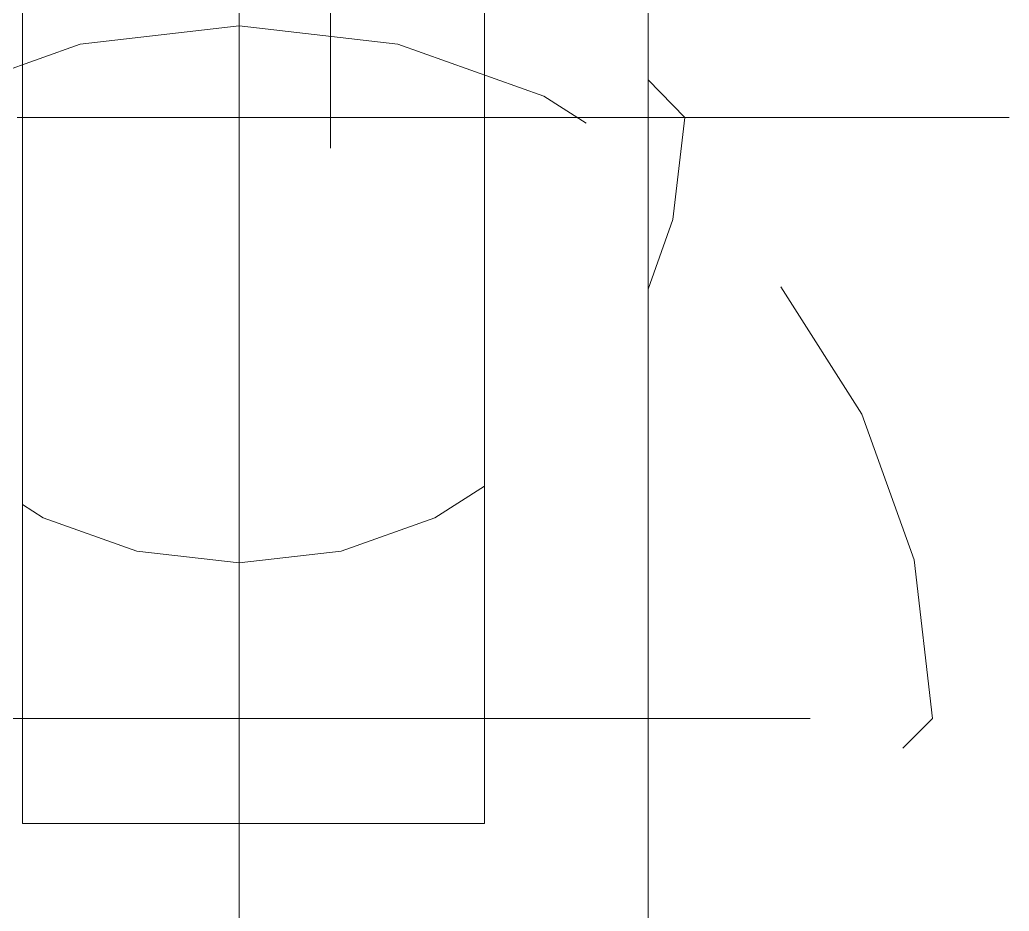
# Model space of a CAD drawing. Header units: inches. Extents: x -4010 to -1814, y 9846 to 12241.
# Drawn here: x -3143.19 to -3117.49, y 9941.16 to 9964.33 of the extents above; entities that cross this region are included whole.
import ezdxf

# ---------------------------------------------------------------- set-up
doc = ezdxf.new("R2010")
doc.units = ezdxf.units.IN
doc.header["$MEASUREMENT"] = 0
for name, color, linetype, lineweight in [('0-1', 7, 'Continuous', 5), ('0-2', 7, 'Continuous', 9), ('A-DETL-GENF-1', 253, 'Continuous', 9), ('A-WALL-1', 7, 'Continuous', 9)]:
    doc.layers.add(name, color=color, linetype=linetype, lineweight=lineweight)

# ---------------------------------------------------------------- blocks, each defined once
blk = doc.blocks.new('daphne 26070 - daphne 26070-V33-UNIT PLANS - 1ST FLOOR')
at = {"layer": 'A-DETL-GENF-1'}
for p, q in [((0, -16.67), (0, -15.147)), ((0, -15.174), (0, -16.119)), ((0, -16.119), (0, -16.198)), ((0, -16.198), (0, -16.67)), ((0, -16.992), (0, -16.513)), ((0, -16.513), (0, -17.143)), ((0, -17.064), (0, -16.592)), ((0, -16.592), (0, -16.992)), ((0, -16.67), (0, -17.931)), ((0, -17.458), (0, -16.67)), ((0, -17.458), (0, -17.064)), ((0, -17.143), (0, -17.616)), ((0, -17.931), (0, -17.458)), ((0, -17.458), (0, -18.482)), ((0, -19.191), (0, -17.458)), ((0, -17.616), (0, -17.458)), ((0, -17.694), (0, -17.537)), ((0, -17.537), (0, -18.088)), ((0, -18.325), (0, -17.694)), ((0, -18.088), (0, -18.682)), ((0, -18.482), (0, -18.325)), ((0, -18.682), (0, -19.191))]:
    blk.add_line(p, q, dxfattribs=at)
blk = doc.blocks.new('gold flame spirea 26749 - gold flame spirea 26749-V34-UNIT PLANS - 1ST FLOOR')
at = {"layer": 'A-DETL-GENF-1'}
for p, q in [((0, 9.447), (0, -11.282)), ((0, 2.177), (0, 2.738)), ((0, 1.925), (0, 2.177)), ((0, 1.675), (0, 1.925)), ((0, 1.861), (0, 1.886)), ((0, 1.886), (0, 1.883)), ((0, 1.883), (0, 1.858)), ((0, 1.76), (0, 1.861)), ((0, 1.858), (0, 1.818)), ((0, 1.818), (0, 1.72)), ((0, 1.632), (0, 1.76)), ((0, 1.72), (0, 1.675)), ((0, 1.35), (0, 1.632)), ((0, 1.028), (0, 1.396)), ((0, 1.396), (0, 1.024)), ((0, 1.224), (0, 1.35)), ((0, 1.126), (0, 1.224)), ((0, 1.07), (0, 1.126)), ((0, 0.965), (0, 1.07)), ((0, 0.729), (0, 1.028)), ((0, 1.024), (0, 0.897)), ((0, 0.937), (0, 0.965)), ((0, 0.918), (0, 0.937)), ((0, 0.759), (0, 0.931)), ((0, 0.931), (0, 0.915)), ((0, 0.915), (0, 0.918)), ((0, 0.897), (0, 0.789)), ((0, 0.789), (0, 0.686)), ((11.579, 0), (10.625, 0.979)), ((0, 0.617), (0, 0.759)), ((0, 0.255), (0, 0.729)), ((0, 0.686), (0, 0.577)), ((0, 0.498), (0, 0.617)), ((0, 0.577), (0, 0.293)), ((0, 0.393), (0, 0.498)), ((0, 0.296), (0, 0.393)), ((0, -0.1), (0, 0.372)), ((0, 0.372), (0, 0.255)), ((0, 0.199), (0, 0.296)), ((0, 0.293), (0, 0.093)), ((-5.767, 0), (-5.584, 0)), ((6.375, 0), (-5.625, 0)), ((-5.584, 0), (-5.548, 0)), ((-5.548, 0), (-5.522, 0)), ((-5.522, 0), (-5.502, 0)), ((-5.502, 0), (-5.461, 0)), ((-5.461, 0), (-5.444, 0)), ((-5.444, 0), (-5.212, 0)), ((-5.212, 0), (-5.051, 0)), ((-5.051, 0), (-4.913, 0)), ((-4.913, 0), (-4.75, 0)), ((-4.75, 0), (-4.513, 0)), ((-4.513, 0), (-4.156, 0)), ((-4.156, 0), (-3.629, 0)), ((-3.629, 0), (-3.554, 0)), ((-3.554, 0), (-3.511, 0)), ((-3.511, 0), (-3.485, 0)), ((-3.485, 0), (-3.455, 0)), ((-3.455, 0), (-3.403, 0)), ((-3.403, 0), (-3.313, 0)), ((-3.313, 0), (-3.164, 0)), ((-3.184, 0), (-3.211, 0)), ((-3.211, 0), (-3.118, 0)), ((-3.191, 0), (-3.198, 0)), ((-3.198, 0), (-3.192, 0)), ((-3.192, 0), (-3.183, 0)), ((-3.164, 0), (-3.191, 0)), ((-3.177, 0), (-3.184, 0)), ((-3.183, 0), (-3.177, 0)), ((-3.118, 0), (-3.005, 0)), ((-3.005, 0), (-2.88, 0)), ((-2.88, 0), (-2.75, 0)), ((-2.75, 0), (-2.625, 0)), ((-2.625, 0), (-2.512, 0)), ((-2.512, 0), (-2.42, 0)), ((-2.42, 0), (-2.304, 0)), ((-2.304, 0), (-2.218, 0)), ((-2.218, 0), (-2.151, 0)), ((-2.151, 0), (-2.093, 0)), ((-2.093, 0), (-2.032, 0)), ((-2.032, 0), (-1.861, 0)), ((-1.861, 0), (-1.744, 0)), ((-1.744, 0), (-1.659, 0)), ((-1.533, 0), (-1.675, 0)), ((-1.675, 0), (-1.325, 0)), ((-1.659, 0), (-1.595, 0)), ((-1.595, 0), (-1.542, 0)), ((-1.542, 0), (-1.491, 0)), ((-1.483, 0), (-1.533, 0)), ((-1.491, 0), (-1.43, 0)), ((-1.423, 0), (-1.483, 0)), ((-1.43, 0), (-1.349, 0)), ((-1.256, 0), (-1.423, 0)), ((-1.349, 0), (-1.348, 0)), ((-1.348, 0), (-1.317, 0)), ((-1.325, 0), (-1.073, 0)), ((-1.317, 0), (-1.27, 0)), ((-1.27, 0), (-1.225, 0)), ((-1.202, 0), (-1.256, 0)), ((-1.225, 0), (-1.197, 0)), ((-1.197, 0), (-1.202, 0)), ((-1.073, 0), (-0.872, 0)), ((-0.872, 0), (-0.675, 0)), ((-0.497, 0), (-0.744, 0)), ((-0.744, 0), (-0.465, 0)), ((-0.675, 0), (-0.1, 0)), ((-0.294, 0), (-0.497, 0)), ((-0.465, 0), (-0.196, 0)), ((-0.127, 0), (-0.294, 0)), ((-0.196, 0), (0.038, 0)), ((0.014, 0), (-0.127, 0)), ((-0.1, 0), (0.372, 0)), ((0, 0.255), (0, 0.138)), ((0, 0.038), (0, 0.255)), ((0, 0.093), (0, 0.199)), ((0, 0.138), (0, 0.014)), ((0, -0.196), (0, 0.038)), ((0, 0.014), (0, -0.127)), ((0.138, 0), (0.014, 0)), ((0.038, 0), (0.255, 0)), ((0.293, 0), (0.093, 0)), ((0.093, 0), (0.199, 0)), ((0.255, 0), (0.138, 0)), ((0.199, 0), (0.296, 0)), ((0.372, 0), (0.255, 0)), ((0.255, 0), (0.729, 0)), ((0.577, 0), (0.293, 0)), ((0.296, 0), (0.393, 0)), ((0.393, 0), (0.498, 0)), ((0.498, 0), (0.617, 0)), ((0.686, 0), (0.577, 0)), ((0.617, 0), (0.759, 0)), ((0.789, 0), (0.686, 0)), ((0.729, 0), (1.028, 0)), ((0.759, 0), (0.931, 0)), ((0.897, 0), (0.789, 0)), ((1.024, 0), (0.897, 0)), ((0.931, 0), (0.915, 0)), ((0.915, 0), (0.918, 0)), ((0.918, 0), (0.937, 0)), ((0.937, 0), (0.965, 0)), ((0.965, 0), (1.07, 0)), ((1.396, 0), (1.024, 0)), ((1.028, 0), (1.396, 0)), ((1.07, 0), (1.126, 0)), ((1.126, 0), (1.224, 0)), ((1.224, 0), (1.35, 0)), ((1.35, 0), (1.632, 0)), ((1.632, 0), (1.76, 0)), ((1.72, 0), (1.675, 0)), ((1.675, 0), (1.925, 0)), ((1.818, 0), (1.72, 0)), ((1.76, 0), (1.861, 0)), ((1.858, 0), (1.818, 0)), ((1.883, 0), (1.858, 0)), ((1.861, 0), (1.886, 0)), ((1.886, 0), (1.883, 0)), ((1.925, 0), (2.177, 0)), ((2.177, 0), (2.738, 0)), ((2.885, 0), (2.699, 0)), ((2.699, 0), (2.94, 0)), ((2.738, 0), (3.072, 0)), ((3.065, 0), (2.885, 0)), ((2.94, 0), (3.19, 0)), ((3.23, 0), (3.065, 0)), ((3.072, 0), (3.458, 0)), ((3.19, 0), (3.441, 0)), ((3.382, 0), (3.23, 0)), ((3.523, 0), (3.382, 0)), ((3.441, 0), (3.687, 0)), ((3.458, 0), (3.909, 0)), ((3.656, 0), (3.523, 0)), ((3.783, 0), (3.656, 0)), ((3.687, 0), (3.921, 0)), ((3.909, 0), (3.783, 0)), ((3.921, 0), (4.137, 0)), ((4.137, 0), (4.327, 0)), ((4.327, 0), (4.521, 0)), ((4.521, 0), (4.672, 0)), ((4.672, 0), (4.797, 0)), ((4.797, 0), (4.914, 0)), ((4.914, 0), (5.041, 0)), ((4.972, 0), (4.932, 0)), ((4.932, 0), (5.816, 0)), ((4.992, 0), (4.972, 0)), ((5, 0), (4.992, 0)), ((5.004, 0), (5, 0)), ((5.012, 0), (5.004, 0)), ((5.031, 0), (5.012, 0)), ((5.072, 0), (5.031, 0)), ((5.041, 0), (5.197, 0)), ((5.139, 0), (5.072, 0)), ((5.185, 0), (5.139, 0)), ((5.22, 0), (5.185, 0)), ((5.197, 0), (5.397, 0)), ((5.25, 0), (5.22, 0)), ((5.284, 0), (5.25, 0)), ((5.331, 0), (5.284, 0)), ((5.397, 0), (5.331, 0)), ((5.75, 0), (5.712, 0)), ((5.712, 0), (6.165, 0)), ((5.765, 0), (5.75, 0)), ((5.763, 0), (5.762, 0)), ((5.762, 0), (5.766, 0)), ((5.778, 0), (5.763, 0)), ((5.766, 0), (5.765, 0)), ((5.816, 0), (5.778, 0)), ((6.165, 0), (6.592, 0)), ((6.592, 0), (7.009, 0)), ((7.009, 0), (7.427, 0)), ((7.427, 0), (7.863, 0)), ((7.863, 0), (8.329, 0)), ((8.329, 0), (8.841, 0)), ((8.841, 0), (9.027, 0)), ((9.027, 0), (10.051, 0)), ((9.388, 0), (9.213, 0)), ((9.213, 0), (9.383, 0)), ((9.383, 0), (9.624, 0)), ((9.533, 0), (9.388, 0)), ((9.656, 0), (9.533, 0)), ((9.624, 0), (9.902, 0)), ((9.763, 0), (9.656, 0)), ((9.86, 0), (9.763, 0)), ((9.954, 0), (9.86, 0)), ((9.902, 0), (10.183, 0)), ((10.051, 0), (9.954, 0)), ((10.183, 0), (10.432, 0)), ((10.432, 0), (10.617, 0)), ((10.617, 0), (10.702, 0)), ((10.981, 0), (10.638, 0)), ((10.702, 0), (10.837, 0)), ((10.837, 0), (11.016, 0)), ((10.981, 0), (10.935, 0)), ((10.935, 0), (10.981, 0)), ((11.059, 0), (10.981, 0)), ((11.016, 0), (11.217, 0)), ((11.156, 0), (11.059, 0)), ((11.26, 0), (11.156, 0)), ((11.217, 0), (11.423, 0)), ((11.357, 0), (11.26, 0)), ((11.273, -2.653), (11.579, 0)), ((11.435, 0), (11.357, 0)), ((11.423, 0), (11.612, 0)), ((11.481, 0), (11.435, 0)), ((11.491, 0), (11.464, 0)), ((11.464, 0), (11.481, 0)), ((11.557, 0), (11.491, 0)), ((11.656, 0), (11.557, 0)), ((11.612, 0), (11.766, 0)), ((11.783, 0), (11.656, 0)), ((11.766, 0), (11.865, 0)), ((11.932, 0), (11.783, 0)), ((11.865, 0), (11.95, 0)), ((12.098, 0), (11.932, 0)), ((11.95, 0), (12.108, 0)), ((12.301, 0), (12.098, 0)), ((12.108, 0), (12.317, 0)), ((12.456, 0), (12.301, 0)), ((12.317, 0), (12.553, 0)), ((12.584, 0), (12.456, 0)), ((12.553, 0), (13.014, 0)), ((12.704, 0), (12.584, 0)), ((12.836, 0), (12.704, 0)), ((13, 0), (12.836, 0)), ((12.946, 0), (12.842, 0)), ((12.842, 0), (13.214, 0)), ((13.046, 0), (12.946, 0)), ((13.214, 0), (13, 0)), ((13.014, 0), (13.191, 0)), ((13.143, 0), (13.046, 0)), ((13.24, 0), (13.143, 0)), ((13.191, 0), (13.287, 0)), ((13.337, 0), (13.24, 0)), ((13.287, 0), (13.383, 0)), ((13.437, 0), (13.337, 0)), ((13.383, 0), (13.472, 0)), ((13.517, 0), (13.401, 0)), ((13.401, 0), (13.587, 0)), ((13.54, 0), (13.437, 0)), ((13.68, 0), (13.447, 0)), ((13.447, 0), (13.581, 0)), ((13.472, 0), (13.545, 0)), ((13.612, 0), (13.517, 0)), ((14.145, 0), (13.54, 0)), ((13.545, 0), (13.594, 0)), ((13.581, 0), (13.694, 0)), ((13.611, 0), (13.587, 0)), ((13.587, 0), (13.867, 0)), ((13.587, 0), (13.711, 0)), ((13.594, 0), (13.611, 0)), ((13.686, 0), (13.612, 0)), ((13.81, 0), (13.68, 0)), ((13.738, 0), (13.686, 0)), ((13.694, 0), (13.794, 0)), ((13.711, 0), (13.797, 0)), ((13.77, 0), (13.738, 0)), ((13.782, 0), (13.77, 0)), ((14.04, 0), (13.773, 0)), ((13.773, 0), (13.782, 0)), ((13.794, 0), (13.891, 0)), ((13.797, 0), (13.852, 0)), ((13.937, 0), (13.81, 0)), ((13.852, 0), (13.883, 0)), ((13.867, 0), (14.086, 0)), ((13.883, 0), (13.898, 0)), ((13.891, 0), (13.992, 0)), ((13.898, 0), (13.905, 0)), ((13.905, 0), (13.91, 0)), ((13.91, 0), (13.943, 0)), ((14.06, 0), (13.937, 0)), ((13.943, 0), (14.001, 0)), ((13.992, 0), (14.105, 0)), ((14.001, 0), (14.088, 0)), ((14.261, 0), (14.04, 0)), ((14.183, 0), (14.06, 0)), ((14.086, 0), (14.265, 0)), ((14.088, 0), (14.207, 0)), ((14.105, 0), (14.238, 0)), ((14.131, 0), (14.118, 0)), ((14.118, 0), (14.145, 0)), ((14.169, 0), (14.131, 0)), ((14.268, 0), (14.168, 0)), ((14.168, 0), (14.321, 0)), ((14.215, 0), (14.169, 0)), ((14.307, 0), (14.183, 0)), ((14.207, 0), (14.362, 0)), ((14.252, 0), (14.215, 0)), ((14.238, 0), (14.266, 0)), ((14.266, 0), (14.252, 0)), ((14.444, 0), (14.261, 0)), ((14.265, 0), (14.424, 0)), ((14.358, 0), (14.268, 0)), ((14.434, 0), (14.307, 0)), ((14.321, 0), (14.467, 0)), ((14.535, 0), (14.331, 0)), ((14.331, 0), (14.34, 0)), ((14.34, 0), (14.382, 0)), ((14.442, 0), (14.358, 0)), ((14.362, 0), (14.557, 0)), ((14.382, 0), (14.445, 0)), ((14.424, 0), (14.584, 0)), ((14.564, 0), (14.434, 0)), ((14.523, 0), (14.442, 0)), ((14.598, 0), (14.444, 0)), ((14.445, 0), (14.514, 0)), ((14.467, 0), (14.606, 0)), ((14.514, 0), (14.577, 0)), ((14.607, 0), (14.523, 0)), ((14.863, 0), (14.535, 0)), ((14.557, 0), (14.797, 0)), ((14.721, 0), (14.564, 0)), ((14.577, 0), (14.62, 0)), ((14.584, 0), (14.763, 0)), ((14.733, 0), (14.598, 0)), ((14.606, 0), (14.737, 0)), ((14.697, 0), (14.607, 0)), ((14.739, 0), (14.61, 0)), ((14.61, 0), (14.772, 0)), ((14.62, 0), (14.628, 0)), ((14.628, 0), (14.873, 0)), ((14.797, 0), (14.697, 0)), ((14.874, 0), (14.721, 0)), ((14.858, 0), (14.733, 0)), ((14.737, 0), (14.859, 0)), ((14.91, 0), (14.739, 0)), ((14.763, 0), (14.983, 0)), ((14.772, 0), (14.932, 0)), ((14.983, 0), (14.858, 0)), ((14.859, 0), (14.972, 0)), ((15.261, 0), (14.863, 0)), ((14.873, 0), (15.037, 0)), ((15.024, 0), (14.874, 0)), ((15.098, 0), (14.91, 0)), ((14.932, 0), (15.239, 0)), ((14.972, 0), (15.076, 0)), ((15.174, 0), (15.024, 0)), ((15.037, 0), (15.13, 0)), ((15.076, 0), (15.108, 0)), ((15.128, 0), (15.076, 0)), ((15.076, 0), (15.181, 0)), ((15.28, 0), (15.098, 0)), ((15.108, 0), (15.154, 0)), ((15.163, 0), (15.128, 0)), ((15.13, 0), (15.168, 0)), ((15.154, 0), (15.259, 0)), ((15.168, 0), (15.163, 0)), ((15.324, 0), (15.174, 0)), ((15.181, 0), (15.26, 0)), ((15.239, 0), (15.381, 0)), ((15.259, 0), (15.305, 0)), ((15.26, 0), (15.326, 0)), ((16.052, 0), (15.261, 0)), ((15.431, 0), (15.28, 0)), ((15.305, 0), (15.339, 0)), ((15.477, 0), (15.324, 0)), ((15.326, 0), (15.392, 0)), ((15.339, 0), (15.355, 0)), ((15.355, 0), (15.486, 0)), ((15.381, 0), (15.514, 0)), ((15.392, 0), (15.472, 0)), ((15.526, 0), (15.431, 0)), ((15.472, 0), (15.579, 0)), ((15.634, 0), (15.477, 0)), ((15.486, 0), (15.592, 0)), ((15.514, 0), (15.634, 0)), ((15.541, 0), (15.526, 0)), ((15.82, 0), (15.541, 0)), ((15.541, 0), (15.734, 0)), ((15.686, 0), (15.541, 0)), ((15.579, 0), (15.727, 0)), ((15.592, 0), (15.675, 0)), ((15.675, 0), (15.738, 0)), ((15.796, 0), (15.681, 0)), ((15.681, 0), (15.798, 0)), ((15.805, 0), (15.686, 0)), ((15.727, 0), (15.853, 0)), ((15.734, 0), (15.788, 0)), ((15.738, 0), (15.781, 0)), ((15.781, 0), (15.808, 0)), ((15.788, 0), (15.843, 0)), ((15.936, 0), (15.796, 0)), ((15.798, 0), (15.911, 0)), ((16.018, 0), (15.805, 0)), ((15.808, 0), (15.82, 0)), ((15.82, 0), (16.008, 0)), ((16, 0), (15.82, 0)), ((15.843, 0), (16.046, 0)), ((15.853, 0), (15.961, 0)), ((15.911, 0), (16.021, 0)), ((16.098, 0), (15.936, 0)), ((15.961, 0), (16.065, 0)), ((16.192, 0), (16, 0)), ((16.107, 0), (16.006, 0)), ((16.006, 0), (17.123, 0)), ((16.658, 0), (16.006, 0)), ((16.006, 0), (16.015, 0)), ((16.008, 0), (16.167, 0)), ((16.015, 0), (16.025, 0)), ((16.139, 0), (16.018, 0)), ((16.021, 0), (16.131, 0)), ((16.025, 0), (16.038, 0)), ((16.038, 0), (16.058, 0)), ((16.046, 0), (16.239, 0)), ((16.335, 0), (16.052, 0)), ((16.058, 0), (16.088, 0)), ((16.065, 0), (16.177, 0)), ((16.146, 0), (16.076, 0)), ((16.076, 0), (16.18, 0)), ((16.088, 0), (16.132, 0)), ((16.28, 0), (16.098, 0)), ((16.181, 0), (16.107, 0)), ((16.131, 0), (16.242, 0)), ((16.132, 0), (16.193, 0)), ((16.285, 0), (16.139, 0)), ((16.518, 0), (16.146, 0)), ((16.167, 0), (16.31, 0)), ((16.177, 0), (16.313, 0)), ((16.18, 0), (16.252, 0)), ((16.238, 0), (16.181, 0)), ((16.389, 0), (16.192, 0)), ((16.193, 0), (16.242, 0)), ((16.293, 0), (16.238, 0)), ((16.239, 0), (16.548, 0)), ((16.407, 0), (16.239, 0)), ((16.239, 0), (16.292, 0)), ((16.242, 0), (16.355, 0)), ((16.242, 0), (16.3, 0)), ((16.252, 0), (16.303, 0)), ((16.478, 0), (16.28, 0)), ((16.472, 0), (16.285, 0)), ((16.292, 0), (16.359, 0)), ((16.355, 0), (16.293, 0)), ((16.3, 0), (16.373, 0)), ((16.303, 0), (16.341, 0)), ((16.31, 0), (16.445, 0)), ((16.313, 0), (16.484, 0)), ((16.472, 0), (16.335, 0)), ((16.341, 0), (16.376, 0)), ((16.355, 0), (16.472, 0)), ((16.438, 0), (16.355, 0)), ((16.359, 0), (16.429, 0)), ((16.373, 0), (16.464, 0)), ((16.376, 0), (16.416, 0)), ((16.586, 0), (16.389, 0)), ((16.492, 0), (16.407, 0)), ((16.416, 0), (16.472, 0)), ((16.429, 0), (16.494, 0)), ((16.553, 0), (16.438, 0)), ((16.445, 0), (16.584, 0)), ((16.464, 0), (16.577, 0)), ((16.487, 0), (16.466, 0)), ((16.466, 0), (16.48, 0)), ((16.483, 0), (16.466, 0)), ((16.466, 0), (16.482, 0)), ((16.914, 0), (16.478, 0)), ((16.48, 0), (16.51, 0)), ((16.482, 0), (16.507, 0)), ((16.636, 0), (16.483, 0)), ((16.484, 0), (16.704, 0)), ((16.56, 0), (16.487, 0)), ((16.518, 0), (16.492, 0)), ((16.494, 0), (16.544, 0)), ((16.507, 0), (16.518, 0)), ((16.51, 0), (16.541, 0)), ((17.495, 0), (16.518, 0)), ((16.541, 0), (16.553, 0)), ((16.544, 0), (16.571, 0)), ((16.548, 0), (16.77, 0)), ((16.704, 0), (16.56, 0)), ((16.571, 0), (16.565, 0)), ((16.565, 0), (16.75, 0)), ((16.577, 0), (16.718, 0)), ((16.584, 0), (16.737, 0)), ((16.778, 0), (16.586, 0)), ((16.846, 0), (16.636, 0)), ((16.757, 0), (16.658, 0)), ((16.718, 0), (16.89, 0)), ((16.737, 0), (16.914, 0)), ((16.75, 0), (16.876, 0)), ((16.872, 0), (16.757, 0)), ((16.77, 0), (16.948, 0)), ((16.959, 0), (16.778, 0)), ((17.095, 0), (16.846, 0)), ((17.004, 0), (16.872, 0)), ((16.876, 0), (16.967, 0)), ((16.89, 0), (17.15, 0)), ((16.948, 0), (17.13, 0)), ((17.123, 0), (16.959, 0)), ((16.967, 0), (17.043, 0)), ((17.155, 0), (17.004, 0)), ((17.043, 0), (17.129, 0)), ((17.644, 0), (17.095, 0)), ((17.309, 0), (17.123, 0)), ((17.123, 0), (17.253, 0)), ((17.129, 0), (17.246, 0)), ((17.13, 0), (17.36, 0)), ((17.15, 0), (17.337, 0)), ((17.325, 0), (17.155, 0)), ((17.246, 0), (17.417, 0)), ((17.253, 0), (17.469, 0)), ((17.416, 0), (17.309, 0)), ((17.728, 0), (17.325, 0)), ((17.337, 0), (17.48, 0)), ((17.374, 0), (17.356, 0)), ((17.356, 0), (17.396, 0)), ((17.36, 0), (17.684, 0)), ((17.42, 0), (17.374, 0)), ((17.396, 0), (17.416, 0)), ((17.522, 0), (17.416, 0)), ((17.416, 0), (17.424, 0)), ((17.417, 0), (17.602, 0)), ((17.484, 0), (17.42, 0)), ((17.424, 0), (17.427, 0)), ((17.427, 0), (17.435, 0)), ((17.435, 0), (17.455, 0)), ((17.455, 0), (17.495, 0)), ((17.469, 0), (17.578, 0)), ((17.48, 0), (17.609, 0)), ((17.553, 0), (17.484, 0)), ((17.628, 0), (17.522, 0)), ((17.617, 0), (17.553, 0)), ((17.578, 0), (17.704, 0)), ((17.602, 0), (17.732, 0)), ((17.609, 0), (17.752, 0)), ((17.663, 0), (17.617, 0)), ((17.735, 0), (17.628, 0)), ((17.827, 0), (17.635, 0)), ((17.635, 0), (17.764, 0)), ((17.909, 0), (17.644, 0)), ((17.681, 0), (17.663, 0)), ((17.829, 0), (17.681, 0)), ((17.681, 0), (17.728, 0)), ((17.726, 0), (17.681, 0)), ((17.684, 0), (18.147, 0)), ((17.704, 0), (17.859, 0)), ((17.772, 0), (17.722, 0)), ((17.722, 0), (17.846, 0)), ((17.806, 0), (17.726, 0)), ((17.728, 0), (17.766, 0)), ((17.932, 0), (17.728, 0)), ((17.732, 0), (17.834, 0)), ((17.841, 0), (17.735, 0)), ((17.752, 0), (17.937, 0)), ((17.764, 0), (17.886, 0)), ((17.766, 0), (17.792, 0)), ((17.798, 0), (17.772, 0)), ((17.782, 0), (17.774, 0)), ((17.774, 0), (17.957, 0)), ((17.864, 0), (17.782, 0)), ((17.792, 0), (17.804, 0)), ((17.804, 0), (17.798, 0)), ((17.919, 0), (17.806, 0)), ((17.932, 0), (17.827, 0)), ((17.965, 0), (17.829, 0)), ((17.834, 0), (17.936, 0)), ((17.947, 0), (17.841, 0)), ((17.846, 0), (17.898, 0)), ((17.859, 0), (18.054, 0)), ((17.897, 0), (17.864, 0)), ((17.886, 0), (18.007, 0)), ((17.898, 0), (17.897, 0)), ((18.147, 0), (17.909, 0)), ((18.06, 0), (17.919, 0)), ((18.099, 0), (17.932, 0)), ((17.98, 0), (17.932, 0)), ((17.936, 0), (18.066, 0)), ((17.937, 0), (18.193, 0)), ((18.054, 0), (17.947, 0)), ((17.957, 0), (18.158, 0)), ((18.1, 0), (17.965, 0)), ((18.023, 0), (17.98, 0)), ((18.007, 0), (18.272, 0)), ((18.077, 0), (18.023, 0)), ((18.187, 0), (18.054, 0)), ((18.054, 0), (18.161, 0)), ((18.225, 0), (18.06, 0)), ((18.066, 0), (18.251, 0)), ((18.193, 0), (18.077, 0)), ((18.241, 0), (18.099, 0)), ((18.242, 0), (18.1, 0)), ((18.158, 0), (18.362, 0)), ((18.161, 0), (18.229, 0)), ((18.32, 0), (18.187, 0)), ((18.411, 0), (18.225, 0)), ((18.229, 0), (18.279, 0)), ((18.369, 0), (18.241, 0)), ((18.402, 0), (18.242, 0)), ((18.251, 0), (18.519, 0)), ((18.272, 0), (18.429, 0)), ((18.279, 0), (18.333, 0)), ((18.453, 0), (18.32, 0)), ((18.333, 0), (18.412, 0)), ((18.362, 0), (18.553, 0)), ((18.497, 0), (18.369, 0)), ((18.815, 0), (18.402, 0)), ((18.612, 0), (18.411, 0)), ((18.412, 0), (18.536, 0)), ((18.429, 0), (18.612, 0)), ((18.586, 0), (18.453, 0)), ((18.636, 0), (18.497, 0)), ((18.519, 0), (18.634, 0)), ((18.536, 0), (18.728, 0)), ((18.553, 0), (18.715, 0)), ((18.718, 0), (18.586, 0)), ((18.634, 0), (18.721, 0)), ((18.798, 0), (18.636, 0)), ((18.715, 0), (18.833, 0)), ((18.851, 0), (18.718, 0)), ((18.721, 0), (18.783, 0)), ((18.728, 0), (18.757, 0)), ((18.757, 0), (18.767, 0)), ((18.761, 0), (18.76, 0)), ((18.76, 0), (18.77, 0)), ((18.766, 0), (18.761, 0)), ((18.767, 0), (18.766, 0)), ((18.77, 0), (18.798, 0)), ((18.783, 0), (18.821, 0)), ((18.835, 0), (18.815, 0)), ((18.821, 0), (18.838, 0)), ((18.833, 0), (18.891, 0)), ((18.838, 0), (18.835, 0)), ((18.984, 0), (18.851, 0)), ((18.891, 0), (19.041, 0)), ((18.994, 0), (18.98, 0)), ((18.98, 0), (18.984, 0)), ((19.026, 0), (18.994, 0)), ((19.081, 0), (19.026, 0)), ((19.041, 0), (19.177, 0)), ((19.16, 0), (19.081, 0)), ((19.267, 0), (19.16, 0)), ((19.177, 0), (19.31, 0)), ((19.403, 0), (19.267, 0)), ((19.31, 0), (19.449, 0)), ((19.418, 0), (19.4, 0)), ((19.4, 0), (19.403, 0)), ((19.463, 0), (19.418, 0)), ((19.449, 0), (19.605, 0)), ((19.538, 0), (19.463, 0)), ((19.651, 0), (19.538, 0)), ((19.605, 0), (19.788, 0)), ((19.806, 0), (19.651, 0)), ((19.788, 0), (20.008, 0)), ((20.008, 0), (19.806, 0)), ((0, -0.675), (0, -0.1)), ((0, -0.127), (0, -0.294)), ((0, -0.465), (0, -0.196)), ((0, -0.294), (0, -0.497)), ((0, -0.744), (0, -0.465)), ((0, -0.497), (0, -0.744)), ((0, -0.872), (0, -0.675)), ((0, -1.073), (0, -0.872)), ((0, -1.325), (0, -1.073)), ((0, -1.225), (0, -1.197)), ((0, -1.197), (0, -1.202)), ((0, -1.202), (0, -1.256)), ((0, -1.27), (0, -1.225)), ((0, -1.256), (0, -1.423)), ((0, -1.317), (0, -1.27)), ((0, -1.348), (0, -1.317)), ((0, -1.675), (0, -1.325)), ((0, -1.349), (0, -1.348)), ((0, -1.43), (0, -1.349)), ((0, -1.423), (0, -1.483)), ((0, -1.491), (0, -1.43)), ((0, -1.483), (0, -1.533)), ((0, -1.542), (0, -1.491)), ((0, -1.533), (0, -1.675)), ((0, -1.595), (0, -1.542)), ((0, -1.659), (0, -1.595)), ((0, -1.744), (0, -1.659)), ((0, -1.861), (0, -1.744)), ((0, -2.032), (0, -1.861)), ((0, -2.093), (0, -2.032)), ((0, -2.151), (0, -2.093)), ((0, -2.218), (0, -2.151)), ((0, -2.304), (0, -2.218)), ((0, -2.42), (0, -2.304)), ((0, -2.512), (0, -2.42)), ((0, -2.625), (0, -2.512)), ((0, -2.75), (0, -2.625)), ((0, -2.88), (0, -2.75)), ((10.625, -4.464), (11.273, -2.653)), ((0, -3.005), (0, -2.88)), ((0, -3.118), (0, -3.005)), ((0, -3.211), (0, -3.118)), ((0, -3.313), (0, -3.164)), ((0, -3.164), (0, -3.191)), ((0, -3.183), (0, -3.177)), ((0, -3.177), (0, -3.184)), ((0, -3.192), (0, -3.183)), ((0, -3.184), (0, -3.211)), ((0, -3.191), (0, -3.198)), ((0, -3.198), (0, -3.192)), ((0, -3.403), (0, -3.313)), ((0, -3.455), (0, -3.403)), ((0, -3.485), (0, -3.455)), ((0, -3.511), (0, -3.485)), ((0, -3.554), (0, -3.511)), ((0, -3.629), (0, -3.554)), ((0, -4.156), (0, -3.629)), ((0, -4.513), (0, -4.156)), ((0, -4.75), (0, -4.513)), ((0, -4.913), (0, -4.75)), ((0, -5.051), (0, -4.913)), ((0, -5.212), (0, -5.051)), ((0, -5.444), (0, -5.212)), ((0, -5.461), (0, -5.444)), ((0, -5.502), (0, -5.461)), ((0, -5.522), (0, -5.502)), ((0, -5.548), (0, -5.522)), ((0, -5.584), (0, -5.548)), ((0, -5.767), (0, -5.584)), ((0, -5.923), (0, -5.767)), ((0, -6.065), (0, -5.923)), ((0, -6.209), (0, -6.065)), ((0, -6.368), (0, -6.209)), ((0, -6.558), (0, -6.368)), ((0, -6.793), (0, -6.558)), ((0, -6.993), (0, -6.793)), ((0, -7.1), (0, -6.993)), ((0, -7.219), (0, -7.1)), ((0, -7.358), (0, -7.219)), ((0, -7.524), (0, -7.358)), ((0, -7.724), (0, -7.524)), ((0, -7.661), (0, -7.656)), ((0, -7.656), (0, -7.677)), ((0, -7.691), (0, -7.661)), ((0, -7.677), (0, -7.724)), ((0, -7.743), (0, -7.691)), ((0, -7.724), (0, -7.829)), ((0, -7.825), (0, -7.724)), ((0, -7.817), (0, -7.743)), ((0, -7.91), (0, -7.817)), ((0, -7.894), (0, -7.825)), ((0, -7.829), (0, -7.898)), ((0, -7.93), (0, -7.894)), ((0, -7.898), (0, -7.931)), ((0, -8.655), (0, -7.91)), ((0, -7.931), (0, -7.93)), ((0, -8.851), (0, -8.655)), ((0, -9.09), (0, -8.851)), ((0, -9.177), (0, -9.09)), ((0, -9.274), (0, -9.177)), ((0, -9.402), (0, -9.274)), ((0, -9.585), (0, -9.402)), ((0, -9.481), (0, -9.446)), ((0, -9.446), (0, -9.486)), ((0, -9.565), (0, -9.481)), ((0, -9.486), (0, -9.506)), ((0, -9.506), (0, -9.514)), ((0, -9.514), (0, -9.517)), ((0, -9.517), (0, -9.525)), ((0, -9.525), (0, -9.545)), ((0, -9.545), (0, -9.585)), ((0, -9.675), (0, -9.565)), ((0, -9.79), (0, -9.675)), ((5.09, -10.401), (6.375, -9.584)), ((0, -9.89), (0, -9.79)), ((0, -9.953), (0, -9.89)), ((0, -9.957), (0, -9.953)), ((0, -11.074), (0, -9.957)), ((-5.625, -10.061), (-5.09, -10.401)), ((-5.09, -10.401), (-2.653, -11.273)), ((2.653, -11.273), (5.09, -10.401)), ((0, -10.838), (0, -10.829)), ((0, -10.829), (0, -10.867)), ((0, -10.896), (0, -10.838)), ((0, -10.867), (0, -10.95)), ((0, -11.005), (0, -10.896)), ((0, -10.95), (0, -11.074)), ((0, -11.167), (0, -11.005)), ((-2.653, -11.273), (0, -11.579)), ((0, -11.289), (0, -11.167)), ((0, -11.579), (2.653, -11.273)), ((0, -11.282), (0, -11.443)), ((0, -11.385), (0, -11.289)), ((0, -11.468), (0, -11.385)), ((0, -11.443), (0, -11.544)), ((0, -11.52), (0, -11.445)), ((0, -11.445), (0, -11.532)), ((0, -11.55), (0, -11.468)), ((0, -11.673), (0, -11.493)), ((0, -11.493), (0, -11.518)), ((0, -11.518), (0, -11.549)), ((0, -11.575), (0, -11.52)), ((0, -11.532), (0, -11.633)), ((0, -11.544), (0, -11.595)), ((0, -11.549), (0, -11.589)), ((0, -11.644), (0, -11.55)), ((0, -11.603), (0, -11.575)), ((0, -11.589), (0, -11.642)), ((0, -11.595), (0, -11.603)), ((0, -11.633), (0, -11.74)), ((0, -11.642), (0, -11.711)), ((0, -11.76), (0, -11.644)), ((0, -11.813), (0, -11.673)), ((0, -11.711), (0, -11.8)), ((0, -11.74), (0, -11.843)), ((0, -11.912), (0, -11.76)), ((0, -11.8), (0, -11.912)), ((0, -11.923), (0, -11.813)), ((0, -11.843), (0, -11.935)), ((0, -12.014), (0, -11.923)), ((0, -11.935), (0, -12.006)), ((0, -12.327), (0, -12.005)), ((0, -12.005), (0, -12.136)), ((0, -12.006), (0, -12.049)), ((0, -12.097), (0, -12.014)), ((0, -12.049), (0, -12.103)), ((0, -12.284), (0, -12.097)), ((0, -12.103), (0, -12.18)), ((0, -12.136), (0, -12.189)), ((0, -12.18), (0, -12.27)), ((0, -12.189), (0, -12.259)), ((0, -12.259), (0, -12.351)), ((0, -12.27), (0, -12.364)), ((0, -12.455), (0, -12.284)), ((0, -12.546), (0, -12.327)), ((0, -12.351), (0, -12.47)), ((0, -12.364), (0, -12.454)), ((0, -12.454), (0, -12.53)), ((0, -12.625), (0, -12.455)), ((0, -12.47), (0, -13.633)), ((0, -12.53), (0, -12.584)), ((0, -12.698), (0, -12.546)), ((0, -12.584), (0, -13.585)), ((0, -12.794), (0, -12.625)), ((0, -12.816), (0, -12.698)), ((0, -13.215), (0, -12.749)), ((0, -12.749), (0, -12.879)), ((0, -12.962), (0, -12.794)), ((0, -12.934), (0, -12.816)), ((0, -12.879), (0, -12.982)), ((0, -13.086), (0, -12.934)), ((0, -13.127), (0, -12.962)), ((0, -12.982), (0, -13.065)), ((0, -13.065), (0, -13.133)), ((0, -13.308), (0, -13.086)), ((0, -13.289), (0, -13.127)), ((0, -13.133), (0, -13.192)), ((0, -13.192), (0, -13.248)), ((0, -13.34), (0, -13.215)), ((0, -13.248), (0, -13.308)), ((0, -13.447), (0, -13.289)), ((0, -13.427), (0, -13.34)), ((0, -13.485), (0, -13.427)), ((0, -13.712), (0, -13.447)), ((0, -13.528), (0, -13.485)), ((0, -13.566), (0, -13.528)), ((0, -13.578), (0, -13.54)), ((0, -13.54), (0, -13.822)), ((0, -13.613), (0, -13.566)), ((0, -13.591), (0, -13.578)), ((0, -13.596), (0, -13.582)), ((0, -13.582), (0, -13.584)), ((0, -13.584), (0, -13.59)), ((0, -13.585), (0, -13.736)), ((0, -13.59), (0, -13.591)), ((0, -13.633), (0, -13.596)), ((0, -13.68), (0, -13.613)), ((0, -13.995), (0, -13.68)), ((0, -14.193), (0, -13.712)), ((0, -13.736), (0, -13.867)), ((0, -13.822), (0, -13.93)), ((0, -13.867), (0, -14.1)), ((0, -13.93), (0, -14.017)), ((0, -14.09), (0, -13.995)), ((0, -14.017), (0, -14.082)), ((0, -14.082), (0, -14.124)), ((0, -14.154), (0, -14.09)), ((0, -14.1), (0, -14.214)), ((0, -14.124), (0, -14.145)), ((0, -14.145), (0, -14.314)), ((0, -14.194), (0, -14.154)), ((0, -14.437), (0, -14.193)), ((0, -14.22), (0, -14.194)), ((0, -14.214), (0, -14.337)), ((0, -14.238), (0, -14.22)), ((0, -14.403), (0, -14.238)), ((0, -14.314), (0, -14.469)), ((0, -14.362), (0, -14.329)), ((0, -14.329), (0, -14.462)), ((0, -14.337), (0, -14.475)), ((0, -14.383), (0, -14.362)), ((0, -14.396), (0, -14.383)), ((0, -14.408), (0, -14.396)), ((0, -14.559), (0, -14.403)), ((0, -14.421), (0, -14.408)), ((0, -14.442), (0, -14.421)), ((0, -14.703), (0, -14.437)), ((0, -14.475), (0, -14.442)), ((0, -14.462), (0, -14.596)), ((0, -14.469), (0, -14.618)), ((0, -14.709), (0, -14.559)), ((0, -14.596), (0, -14.729)), ((0, -14.618), (0, -14.771)), ((0, -14.704), (0, -14.697)), ((0, -14.697), (0, -14.73)), ((0, -14.754), (0, -14.7)), ((0, -14.7), (0, -14.704)), ((0, -15.004), (0, -14.703)), ((0, -14.859), (0, -14.709)), ((0, -14.729), (0, -14.862)), ((0, -14.73), (0, -14.799)), ((0, -14.842), (0, -14.754)), ((0, -14.771), (0, -15.13)), ((0, -14.799), (0, -14.901)), ((0, -14.941), (0, -14.842)), ((0, -15.014), (0, -14.859)), ((0, -14.862), (0, -14.996)), ((0, -14.901), (0, -15.03)), ((0, -15.325), (0, -14.913)), ((0, -14.913), (0, -14.953)), ((0, -15.028), (0, -14.941)), ((0, -14.953), (0, -14.998)), ((0, -14.996), (0, -15.129)), ((0, -14.998), (0, -15.058)), ((0, -15.355), (0, -15.004)), ((0, -15.177), (0, -15.014)), ((0, -15.081), (0, -15.028)), ((0, -15.03), (0, -15.182)), ((0, -15.058), (0, -15.145)), ((0, -15.303), (0, -15.076)), ((0, -15.076), (0, -15.081)), ((0, -15.129), (0, -15.262)), ((0, -15.13), (0, -15.355)), ((0, -15.145), (0, -15.27)), ((0, -15.355), (0, -15.177)), ((0, -15.182), (0, -15.355)), ((0, -15.262), (0, -15.255)), ((0, -15.255), (0, -15.275)), ((0, -15.27), (0, -15.445)), ((0, -15.275), (0, -15.317)), ((0, -15.48), (0, -15.303)), ((0, -15.317), (0, -15.376)), ((0, -15.661), (0, -15.325)), ((0, -15.376), (0, -15.444)), ((0, -15.444), (0, -15.517)), ((0, -15.445), (0, -15.681)), ((0, -15.62), (0, -15.48)), ((0, -15.517), (0, -15.588)), ((0, -15.588), (0, -15.666)), ((0, -15.848), (0, -15.62)), ((0, -15.951), (0, -15.661)), ((0, -15.666), (0, -15.804)), ((0, -15.681), (0, -15.823)), ((0, -15.804), (0, -16.132)), ((0, -15.823), (0, -15.956)), ((0, -15.964), (0, -15.848)), ((0, -16.515), (0, -15.951)), ((0, -15.956), (0, -16.094)), ((0, -16.099), (0, -15.964)), ((0, -16.094), (0, -16.248)), ((0, -16.256), (0, -16.099)), ((0, -16.132), (0, -16.258)), ((0, -16.25), (0, -16.156)), ((0, -16.156), (0, -16.237)), ((0, -16.237), (0, -16.451)), ((0, -16.248), (0, -16.431)), ((0, -16.565), (0, -16.25)), ((0, -16.319), (0, -16.256)), ((0, -16.258), (0, -16.316)), ((0, -17.263), (0, -16.274)), ((0, -16.316), (0, -16.274)), ((0, -16.37), (0, -16.319)), ((0, -16.405), (0, -16.37)), ((0, -16.425), (0, -16.405)), ((0, -16.556), (0, -16.425)), ((0, -16.425), (0, -16.425)), ((0, -16.431), (0, -16.657)), ((0, -16.451), (0, -16.753)), ((0, -16.851), (0, -16.515)), ((0, -16.724), (0, -16.556)), ((0, -16.771), (0, -16.565)), ((0, -16.657), (0, -16.937)), ((0, -16.718), (0, -16.658)), ((0, -16.658), (0, -16.916)), ((0, -16.747), (0, -16.718)), ((0, -16.897), (0, -16.724)), ((0, -16.757), (0, -16.747)), ((0, -16.753), (0, -17.1)), ((0, -16.762), (0, -16.757)), ((0, -16.772), (0, -16.762)), ((0, -16.961), (0, -16.771)), ((0, -16.801), (0, -16.772)), ((0, -16.861), (0, -16.801)), ((0, -17.263), (0, -16.851)), ((0, -16.997), (0, -16.861)), ((0, -16.937), (0, -16.886)), ((0, -16.886), (0, -16.904)), ((0, -17.045), (0, -16.897)), ((0, -16.904), (0, -16.956)), ((0, -16.916), (0, -17.023)), ((0, -16.956), (0, -17.011)), ((0, -17.146), (0, -16.961)), ((0, -17.036), (0, -16.997)), ((0, -17.011), (0, -17.036)), ((0, -17.023), (0, -17.126)), ((0, -17.554), (0, -17.03)), ((0, -17.03), (0, -18.054)), ((0, -17.155), (0, -17.03)), ((0, -17.03), (0, -17.142)), ((0, -17.137), (0, -17.045)), ((0, -17.1), (0, -17.449)), ((0, -17.192), (0, -17.123)), ((0, -17.123), (0, -17.774)), ((0, -17.126), (0, -17.234)), ((0, -17.142), (0, -17.137)), ((0, -17.336), (0, -17.146)), ((0, -17.274), (0, -17.155)), ((0, -17.304), (0, -17.192)), ((0, -17.341), (0, -17.216)), ((0, -17.216), (0, -17.462)), ((0, -17.234), (0, -17.354)), ((0, -17.397), (0, -17.274)), ((0, -17.352), (0, -17.304)), ((0, -17.779), (0, -17.336)), ((0, -17.416), (0, -17.341)), ((0, -17.398), (0, -17.352)), ((0, -17.354), (0, -17.495)), ((0, -17.535), (0, -17.397)), ((0, -17.445), (0, -17.398)), ((0, -17.469), (0, -17.416)), ((0, -17.495), (0, -17.445)), ((0, -17.449), (0, -17.514)), ((0, -17.462), (0, -17.629)), ((0, -17.532), (0, -17.469)), ((0, -17.514), (0, -17.588)), ((0, -17.634), (0, -17.532)), ((0, -17.699), (0, -17.535)), ((0, -17.67), (0, -17.542)), ((0, -17.542), (0, -17.591)), ((0, -17.833), (0, -17.554)), ((0, -17.588), (0, -17.664)), ((0, -17.591), (0, -17.648)), ((0, -17.629), (0, -17.745)), ((0, -17.806), (0, -17.634)), ((0, -17.648), (0, -17.716)), ((0, -17.664), (0, -17.729)), ((0, -17.83), (0, -17.67)), ((0, -17.899), (0, -17.699)), ((0, -17.716), (0, -17.797)), ((0, -17.729), (0, -17.776)), ((0, -17.745), (0, -17.838)), ((0, -17.774), (0, -17.827)), ((0, -17.794), (0, -17.774)), ((0, -17.774), (0, -17.962)), ((0, -17.776), (0, -17.794)), ((0, -18.054), (0, -17.779)), ((0, -17.797), (0, -17.895)), ((0, -18.077), (0, -17.806)), ((0, -17.827), (0, -17.887)), ((0, -18.016), (0, -17.83)), ((0, -18.122), (0, -17.833)), ((0, -17.838), (0, -17.937)), ((0, -17.887), (0, -17.961)), ((0, -17.895), (0, -18.01)), ((0, -18.147), (0, -17.899)), ((0, -17.937), (0, -18.068)), ((0, -17.961), (0, -18.058)), ((0, -17.962), (0, -18.117)), ((0, -18.01), (0, -18.147)), ((0, -18.219), (0, -18.016)), ((0, -18.058), (0, -18.353)), ((0, -18.068), (0, -18.259)), ((0, -18.222), (0, -18.077)), ((0, -18.117), (0, -18.251)), ((0, -18.14), (0, -18.118)), ((0, -18.118), (0, -18.153)), ((0, -18.408), (0, -18.122)), ((0, -18.235), (0, -18.14)), ((0, -18.153), (0, -18.23)), ((0, -18.43), (0, -18.219)), ((0, -18.365), (0, -18.222)), ((0, -18.23), (0, -18.333)), ((0, -18.418), (0, -18.235)), ((0, -18.251), (0, -18.378)), ((0, -18.259), (0, -18.312)), ((0, -18.312), (0, -18.344)), ((0, -18.333), (0, -18.567)), ((0, -18.798), (0, -18.333)), ((0, -18.333), (0, -19.264)), ((0, -18.344), (0, -18.37)), ((0, -18.353), (0, -18.565)), ((0, -18.507), (0, -18.365)), ((0, -18.37), (0, -18.405)), ((0, -18.378), (0, -18.511)), ((0, -18.405), (0, -18.463)), ((0, -18.677), (0, -18.408)), ((0, -18.705), (0, -18.418)), ((0, -18.642), (0, -18.43)), ((0, -18.463), (0, -18.558)), ((0, -18.648), (0, -18.507)), ((0, -18.511), (0, -18.662)), ((0, -18.558), (0, -18.705)), ((0, -18.565), (0, -18.664)), ((0, -18.567), (0, -19.076)), ((0, -18.845), (0, -18.642)), ((0, -18.79), (0, -18.648)), ((0, -18.662), (0, -18.845)), ((0, -18.664), (0, -18.712)), ((0, -18.918), (0, -18.677)), ((0, -18.712), (0, -18.756)), ((0, -18.756), (0, -18.804)), ((0, -18.932), (0, -18.79)), ((0, -18.978), (0, -18.798)), ((0, -18.804), (0, -18.903)), ((0, -18.903), (0, -19.077)), ((0, -19.118), (0, -18.918)), ((0, -19.077), (0, -18.932)), ((0, -19.157), (0, -18.978)), ((0, -19.076), (0, -19.333)), ((0, -19.264), (0, -19.118)), ((0, -19.333), (0, -19.157)), ((0, -19.333), (0, -19.58)), ((0, -19.506), (0, -19.333)), ((0, -19.677), (0, -19.506)), ((0, -19.58), (0, -19.808)), ((0, -19.844), (0, -19.677)), ((0, -19.808), (0, -20.008)), ((0, -20.008), (0, -19.844))]:
    blk.add_line(p, q, dxfattribs=at)
blk = doc.blocks.new('switchgrass 26764 - switchgrass 26764-V17-UNIT PLANS - 1ST FLOOR')
at = {"layer": 'A-DETL-GENF-1'}
for p, q in [((0, 4.936), (0, 5.803)), ((0, 3.692), (0, 5.574)), ((0, 5.517), (0, 4.524)), ((0, 5.51), (0, 4.737)), ((0, 4.886), (0, 4.995)), ((0, 4.995), (0, 4.883)), ((0, 4.345), (0, 4.936)), ((0, 4.335), (0, 4.886)), ((0, 4.883), (0, 3.547)), ((0, 4.737), (0, 4.309)), ((0, 4.524), (0, 3.937)), ((0, 4.126), (0, 4.345)), ((0, 4.282), (0, 4.335)), ((0, 4.309), (0, 4.282)), ((0, 4.083), (0, 4.126)), ((0, 4.006), (0, 4.083)), ((0, 3.907), (0, 4.006)), ((0, 3.937), (0, 3.667)), ((0, 3.799), (0, 3.907)), ((0, 3.694), (0, 3.799)), ((0, 3.606), (0, 3.694)), ((0, 3.113), (0, 3.692)), ((0, 3.547), (0, 3.606)), ((0, 3.547), (0, 3.257)), ((0, 3.257), (0, 3.547)), ((0, 1.81), (0, 3.113)), ((0, 1.775), (0, 1.81)), ((0, 1.718), (0, 1.775)), ((0, 1.648), (0, 1.718)), ((0, 1.57), (0, 1.648)), ((0, 1.494), (0, 1.57)), ((0, 1.427), (0, 1.494)), ((0, 1.375), (0, 1.427)), ((0, 1.375), (0, -0.362)), ((-18.013, 0), (-17.241, 0.772)), ((0, 0.772), (0, -4.66)), ((-14.405, 0), (-14.839, 0)), ((-14.839, 0), (-14.458, 0)), ((-14.458, 0), (-13.454, 0)), ((-13.828, 0), (-14.405, 0)), ((-10.265, 0), (-14.289, 0)), ((-14.289, 0), (-13.936, 0)), ((-13.936, 0), (-13.61, 0)), ((-13.378, 0), (-13.828, 0)), ((-13.61, 0), (-13.295, 0)), ((-13.454, 0), (-12.037, 0)), ((-12.844, 0), (-13.378, 0)), ((-13.295, 0), (-12.976, 0)), ((-12.976, 0), (-11.829, 0)), ((-12.667, 0), (-12.957, 0)), ((-12.957, 0), (-12.8, 0)), ((-12.246, 0), (-12.844, 0)), ((-12.8, 0), (-12.372, 0)), ((-10.496, 0), (-12.667, 0)), ((-12.372, 0), (-11.733, 0)), ((-11.603, 0), (-12.246, 0)), ((-12.037, 0), (-10.417, 0)), ((-11.829, 0), (-11.54, 0)), ((-11.654, 0), (-11.799, 0)), ((-11.799, 0), (-10.933, 0)), ((-11.733, 0), (-10.947, 0)), ((-9.048, 0), (-11.654, 0)), ((-10.348, 0), (-11.631, 0)), ((-11.631, 0), (-11.52, 0)), ((-10.933, 0), (-11.603, 0)), ((-11.54, 0), (-10.978, 0)), ((-11.52, 0), (-11.214, 0)), ((-11.214, 0), (-10.758, 0)), ((-10.978, 0), (-10.483, 0)), ((-10.947, 0), (-10.076, 0)), ((-10.758, 0), (-10.197, 0)), ((-7.456, 0), (-10.496, 0)), ((-10.483, 0), (-8.324, 0)), ((-10.417, 0), (-8.805, 0)), ((-9.308, 0), (-10.348, 0)), ((-9.868, 0), (-10.265, 0)), ((-10.206, 0), (-10.221, 0)), ((-10.221, 0), (-10.153, 0)), ((-8.491, 0), (-10.206, 0)), ((-10.197, 0), (-9.575, 0)), ((-10.153, 0), (-9.631, 0)), ((-10.076, 0), (-9.181, 0)), ((-9.488, 0), (-9.868, 0)), ((-9.631, 0), (-9.193, 0)), ((-9.575, 0), (-8.936, 0)), ((-8.414, 0), (-9.488, 0)), ((-8.493, 0), (-9.308, 0)), ((-9.193, 0), (-9.145, 0)), ((-9.181, 0), (-8.324, 0)), ((-9.145, 0), (-8.98, 0)), ((-8.324, 0), (-9.048, 0)), ((-8.98, 0), (-8.084, 0)), ((-8.936, 0), (-8.324, 0)), ((-8.805, 0), (-7.41, 0)), ((-7.888, 0), (-8.493, 0)), ((-7.298, 0), (-8.491, 0)), ((-8.185, 0), (-8.469, 0)), ((-8.469, 0), (-8.464, 0)), ((-8.464, 0), (-6.519, 0)), ((-8.324, 0), (-8.414, 0)), ((-8.324, 0), (-7.166, 0)), ((-5.443, 0), (-8.185, 0)), ((-8.084, 0), (-7.456, 0)), ((-7.476, 0), (-7.888, 0)), ((-4.415, 0), (-7.6, 0)), ((-7.6, 0), (-7.525, 0)), ((-7.525, 0), (-7.312, 0)), ((-7.166, 0), (-7.476, 0)), ((-7.41, 0), (-6.442, 0)), ((-7.312, 0), (-6.981, 0)), ((-6.531, 0), (-7.298, 0)), ((-6.981, 0), (-6.55, 0)), ((-6.55, 0), (-6.038, 0)), ((-6.098, 0), (-6.531, 0)), ((-6.442, 0), (-4.415, 0)), ((-5.858, 0), (-6.098, 0)), ((-6.038, 0), (-5.465, 0)), ((-5.764, 0), (-5.863, 0)), ((-5.863, 0), (-5.858, 0)), ((-5.639, 0), (-5.764, 0)), ((-5.217, 0), (-5.639, 0)), ((-5.465, 0), (-4.85, 0)), ((-5.284, 0), (-5.443, 0)), ((-4.831, 0), (-5.284, 0)), ((-5.093, 0), (-5.217, 0)), ((-4.995, 0), (-5.093, 0)), ((-5.002, 0), (-5.012, 0)), ((-5.012, 0), (-5, 0)), ((-4.97, 0), (-5.002, 0)), ((-5, 0), (-4.995, 0)), ((-4.907, 0), (-4.97, 0)), ((-4.807, 0), (-4.907, 0)), ((-4.85, 0), (-4.831, 0)), ((-4.66, 0), (-4.807, 0)), ((3.367, 0), (-4.66, 0)), ((-3.547, 0), (-2.873, 0)), ((-2.873, 0), (-2.332, 0)), ((-2.332, 0), (-1.901, 0)), ((-1.901, 0), (-1.086, 0)), ((-1.086, 0), (-0.615, 0)), ((-0.615, 0), (-0.354, 0)), ((-0.354, 0), (-0.507, 0)), ((1.375, 0), (-0.362, 0)), ((1.375, 0), (1.427, 0)), ((1.427, 0), (1.494, 0)), ((1.494, 0), (1.57, 0)), ((1.57, 0), (1.648, 0)), ((1.648, 0), (1.718, 0)), ((1.718, 0), (1.775, 0)), ((1.775, 0), (1.81, 0)), ((1.81, 0), (3.113, 0)), ((3.113, 0), (3.692, 0)), ((3.547, 0), (3.257, 0)), ((3.257, 0), (3.547, 0)), ((3.484, 0), (3.367, 0)), ((3.564, 0), (3.484, 0)), ((4.883, 0), (3.547, 0)), ((3.547, 0), (3.606, 0)), ((3.615, 0), (3.564, 0)), ((3.606, 0), (3.694, 0)), ((3.641, 0), (3.615, 0)), ((3.937, 0), (3.641, 0)), ((3.692, 0), (5.574, 0)), ((3.694, 0), (3.799, 0)), ((3.799, 0), (3.907, 0)), ((3.907, 0), (4.006, 0)), ((4.524, 0), (3.937, 0)), ((4.006, 0), (4.083, 0)), ((4.083, 0), (4.126, 0)), ((4.126, 0), (4.345, 0)), ((4.309, 0), (4.282, 0)), ((4.282, 0), (4.335, 0)), ((4.737, 0), (4.309, 0)), ((4.335, 0), (4.886, 0)), ((4.345, 0), (4.936, 0)), ((5.517, 0), (4.524, 0)), ((5.51, 0), (4.737, 0)), ((4.995, 0), (4.883, 0)), ((4.886, 0), (4.995, 0)), ((4.936, 0), (5.803, 0)), ((7.89, 0), (5.429, 0)), ((5.429, 0), (6.539, 0)), ((5.574, 0), (5.51, 0)), ((7.014, 0), (5.517, 0)), ((-18.013, 0), (-17.537, -4.127)), ((-11.501, 0), (-12.351, 0)), ((-12.351, 0), (-12.043, 0)), ((-12.043, 0), (-11.232, 0)), ((-10.527, 0), (-11.501, 0)), ((-11.232, 0), (-10.088, 0)), ((-9.507, 0), (-10.527, 0)), ((-10.088, 0), (-8.78, 0)), ((-8.519, 0), (-9.507, 0)), ((-8.78, 0), (-7.479, 0)), ((-7.639, 0), (-8.519, 0)), ((-6.947, 0), (-7.639, 0)), ((-7.479, 0), (-6.354, 0)), ((-6.519, 0), (-6.947, 0)), ((-6.354, 0), (-5.574, 0)), ((-5.574, 0), (-4.37, 0)), ((-4.37, 0), (-3.547, 0)), ((-0.654, 0), (-0.666, 0)), ((-0.666, 0), (-0.666, 0)), ((-0.666, 0), (-0.651, 0)), ((-0.631, 0), (-0.654, 0)), ((-0.651, 0), (-0.362, 0)), ((-0.598, 0), (-0.631, 0)), ((-0.556, 0), (-0.598, 0)), ((-0.507, 0), (-0.556, 0)), ((0, -0.615), (0, -0.354)), ((0, -0.354), (0, -0.507)), ((0, -0.651), (0, -0.362)), ((0, -0.507), (0, -0.556)), ((0, -0.556), (0, -0.598)), ((0, -0.598), (0, -0.631)), ((0, -1.086), (0, -0.615)), ((0, -0.631), (0, -0.654)), ((0, -0.666), (0, -0.651)), ((0, -0.654), (0, -0.666)), ((0, -0.666), (0, -0.666)), ((0, -1.901), (0, -1.086)), ((0, -2.332), (0, -1.901)), ((0, -2.873), (0, -2.332)), ((0, -3.547), (0, -2.873)), ((0, -4.37), (0, -3.547)), ((-17.537, -4.127), (-16.181, -7.918)), ((0, -5.574), (0, -4.37)), ((0, -6.442), (0, -4.415)), ((0, -4.415), (0, -7.6)), ((0, -4.66), (0, -4.807)), ((0, -4.807), (0, -4.907)), ((0, -4.85), (0, -4.831)), ((0, -4.831), (0, -5.284)), ((0, -5.465), (0, -4.85)), ((0, -4.907), (0, -4.97)), ((0, -4.97), (0, -5.002)), ((0, -5), (0, -4.995)), ((0, -4.995), (0, -5.093)), ((0, -5.012), (0, -5)), ((0, -5.002), (0, -5.012)), ((0, -5.093), (0, -5.217)), ((0, -5.217), (0, -5.639)), ((0, -5.284), (0, -5.443)), ((0, -5.443), (0, -8.185)), ((0, -6.038), (0, -5.465)), ((0, -6.354), (0, -5.574)), ((0, -5.639), (0, -5.764)), ((0, -5.764), (0, -5.863)), ((0, -5.863), (0, -5.858)), ((0, -5.858), (0, -6.098)), ((0, -6.55), (0, -6.038)), ((0, -6.098), (0, -6.531)), ((0, -7.479), (0, -6.354)), ((0, -7.41), (0, -6.442)), ((0, -8.464), (0, -6.519)), ((0, -6.519), (0, -6.947)), ((0, -6.531), (0, -7.298)), ((0, -6.981), (0, -6.55)), ((0, -6.947), (0, -7.639)), ((0, -7.312), (0, -6.981)), ((0, -8.324), (0, -7.166)), ((0, -7.166), (0, -7.476)), ((0, -7.298), (0, -8.491)), ((0, -7.525), (0, -7.312)), ((0, -8.805), (0, -7.41)), ((0, -8.084), (0, -7.456)), ((0, -7.456), (0, -10.496)), ((0, -7.476), (0, -7.888)), ((0, -8.78), (0, -7.479)), ((0, -7.6), (0, -7.525)), ((0, -7.639), (0, -8.519)), ((-16.181, -7.918), (-14.075, -11.228)), ((0, -7.888), (0, -8.493)), ((0, -8.98), (0, -8.084)), ((0, -8.185), (0, -8.469)), ((0, -9.181), (0, -8.324)), ((0, -8.324), (0, -8.414)), ((0, -10.483), (0, -8.324)), ((0, -8.936), (0, -8.324)), ((0, -8.324), (0, -9.048)), ((0, -8.414), (0, -9.488)), ((0, -8.469), (0, -8.464)), ((0, -8.491), (0, -10.206)), ((0, -8.493), (0, -9.308)), ((0, -8.519), (0, -9.507)), ((0, -10.088), (0, -8.78)), ((0, -10.417), (0, -8.805)), ((0, -9.575), (0, -8.936)), ((0, -9.145), (0, -8.98)), ((0, -9.048), (0, -11.654)), ((0, -9.193), (0, -9.145)), ((0, -10.076), (0, -9.181)), ((0, -9.631), (0, -9.193)), ((0, -9.308), (0, -10.348)), ((0, -9.488), (0, -9.868)), ((0, -9.507), (0, -10.527)), ((0, -10.197), (0, -9.575)), ((0, -10.153), (0, -9.631)), ((0, -9.868), (0, -10.265)), ((0, -10.947), (0, -10.076)), ((0, -11.232), (0, -10.088)), ((0, -10.221), (0, -10.153)), ((0, -10.758), (0, -10.197)), ((0, -10.206), (0, -10.221)), ((0, -10.265), (0, -14.289)), ((0, -10.348), (0, -11.631)), ((0, -12.037), (0, -10.417)), ((0, -10.978), (0, -10.483)), ((0, -10.496), (0, -12.667)), ((0, -10.527), (0, -11.501)), ((0, -11.214), (0, -10.758)), ((0, -11.799), (0, -10.933)), ((0, -10.933), (0, -11.603)), ((0, -11.733), (0, -10.947)), ((0, -11.54), (0, -10.978)), ((0, -11.52), (0, -11.214)), ((0, -12.043), (0, -11.232)), ((0, -11.501), (0, -12.351)), ((0, -11.631), (0, -11.52)), ((0, -11.829), (0, -11.54)), ((0, -11.603), (0, -12.246)), ((0, -11.654), (0, -11.799)), ((0, -12.372), (0, -11.733)), ((0, -12.976), (0, -11.829)), ((0, -13.454), (0, -12.037)), ((0, -12.351), (0, -12.043)), ((0, -12.246), (0, -12.844)), ((0, -12.8), (0, -12.372)), ((0, -12.667), (0, -12.957)), ((0, -12.957), (0, -12.8)), ((0, -12.844), (0, -13.378)), ((0, -13.295), (0, -12.976)), ((0, -13.61), (0, -13.295)), ((0, -13.378), (0, -13.828)), ((0, -14.458), (0, -13.454)), ((0, -13.936), (0, -13.61)), ((0, -13.828), (0, -14.405)), ((0, -14.289), (0, -13.936)), ((0, -14.405), (0, -14.839)), ((0, -14.839), (0, -14.458)), ((-9.022, -15.478), (-7.918, -16.181)), ((-7.918, -16.181), (-4.127, -17.537)), ((4.127, -17.537), (7.918, -16.181)), ((-4.127, -17.537), (0, -18.013)), ((0, -18.013), (4.127, -17.537))]:
    blk.add_line(p, q, dxfattribs=at)
blk = doc.blocks.new('CTR - 1st Phase - Shell_rvt-1-UNIT PLANS - 1ST FLOOR')
at = {"layer": 'A-WALL-1'}
for p, q in [((-3126.874, 10001.439), (-3126.874, 9943.439)), ((-3143.124, 9997.189), (-3143.124, 9943.439)), ((-3131.124, 9943.439), (-3131.124, 9997.189)), ((-3143.124, 9943.439), (-3131.124, 9943.439)), ((-3126.874, 9939.189), (-3126.874, 9943.439))]:
    blk.add_line(p, q, dxfattribs=at)
at = {"layer": '0-2'}
for name, p in [('daphne 26070 - daphne 26070-V33-UNIT PLANS - 1ST FLOOR', (-3135.123, 9980.189)), ('gold flame spirea 26749 - gold flame spirea 26749-V34-UNIT PLANS - 1ST FLOOR', (-3137.499, 9961.789))]:
    blk.add_blockref(name, p, dxfattribs=at)
at = {"layer": '0-2', "rotation": 180}
blk.add_blockref('switchgrass 26764 - switchgrass 26764-V17-UNIT PLANS - 1ST FLOOR', (-3137.499, 9946.164), dxfattribs=at)

msp = doc.modelspace()

# ---------------------------------------------------------------- block references
at = {"layer": '0-1'}
msp.add_blockref('CTR - 1st Phase - Shell_rvt-1-UNIT PLANS - 1ST FLOOR', (0, 0), dxfattribs=at)

doc.saveas('drawing.dxf')
